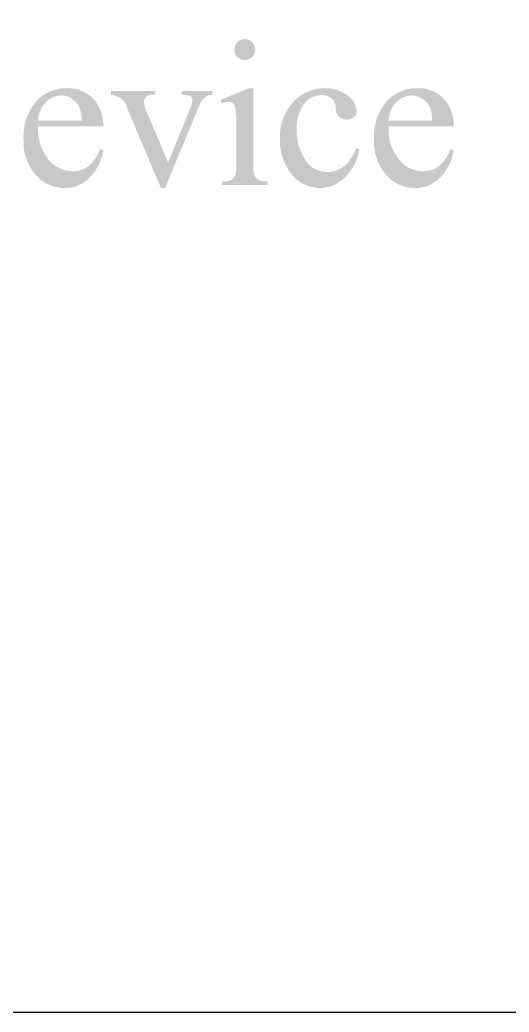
# Model space of a CAD drawing. Header units: millimetres. Extents: x 1235 to 1439, y 1033 to 1126.
# Drawn here: x 1257.26 to 1269.06, y 1033.01 to 1056.96 of the extents above; entities that cross this region are included whole.
import ezdxf

# ---------------------------------------------------------------- set-up
doc = ezdxf.new("R2010")
doc.units = ezdxf.units.MM
doc.layers.add('默认', color=18, linetype='Continuous', true_color=0x000000)

msp = doc.modelspace()

# ---------------------------------------------------------------- hatches: boundary and pattern name
at = {"layer": '默认'}
for points in [[(1262.686, 1056.5), (1262.691, 1056.5), (1262.697, 1056.499), (1262.702, 1056.499), (1262.708, 1056.498), (1262.714, 1056.498), (1262.72, 1056.497), (1262.726, 1056.496), (1262.731, 1056.495), (1262.737, 1056.494), (1262.743, 1056.493), (1262.749, 1056.491), (1262.755, 1056.49), (1262.761, 1056.488), (1262.766, 1056.486), (1262.772, 1056.484), (1262.778, 1056.482), (1262.784, 1056.479), (1262.79, 1056.477), (1262.795, 1056.474), (1262.801, 1056.471), (1262.807, 1056.468), (1262.812, 1056.465), (1262.818, 1056.461), (1262.823, 1056.458), (1262.828, 1056.454), (1262.834, 1056.451), (1262.839, 1056.447), (1262.844, 1056.443), (1262.849, 1056.438), (1262.854, 1056.434), (1262.858, 1056.43), (1262.863, 1056.425), (1262.868, 1056.42), (1262.872, 1056.416), (1262.876, 1056.411), (1262.88, 1056.406), (1262.884, 1056.401), (1262.888, 1056.395), (1262.892, 1056.39), (1262.896, 1056.385), (1262.899, 1056.379), (1262.902, 1056.374), (1262.905, 1056.368), (1262.908, 1056.363), (1262.911, 1056.357), (1262.914, 1056.351), (1262.916, 1056.345), (1262.919, 1056.34), (1262.921, 1056.334), (1262.923, 1056.328), (1262.925, 1056.322), (1262.926, 1056.316), (1262.928, 1056.31), (1262.929, 1056.304), (1262.931, 1056.299), (1262.932, 1056.293), (1262.933, 1056.287), (1262.934, 1056.281), (1262.934, 1056.275), (1262.935, 1056.269), (1262.935, 1056.264), (1262.936, 1056.258), (1262.936, 1056.252), (1262.936, 1056.247), (1262.936, 1056.241), (1262.936, 1056.236), (1262.935, 1056.23), (1262.935, 1056.224), (1262.934, 1056.219), (1262.933, 1056.213), (1262.932, 1056.207), (1262.931, 1056.201), (1262.93, 1056.195), (1262.929, 1056.189), (1262.927, 1056.184), (1262.926, 1056.178), (1262.924, 1056.172), (1262.922, 1056.166), (1262.92, 1056.16), (1262.918, 1056.154), (1262.915, 1056.149), (1262.913, 1056.143), (1262.91, 1056.137), (1262.907, 1056.131), (1262.904, 1056.126), (1262.901, 1056.12), (1262.898, 1056.115), (1262.894, 1056.109), (1262.891, 1056.104), (1262.887, 1056.099), (1262.883, 1056.094), (1262.879, 1056.089), (1262.875, 1056.084), (1262.87, 1056.079), (1262.866, 1056.074), (1262.861, 1056.069), (1262.857, 1056.065), (1262.852, 1056.06), (1262.847, 1056.056), (1262.842, 1056.052), (1262.837, 1056.048), (1262.832, 1056.044), (1262.826, 1056.04), (1262.821, 1056.037), (1262.815, 1056.034), (1262.81, 1056.03), (1262.804, 1056.027), (1262.799, 1056.024), (1262.793, 1056.021), (1262.787, 1056.019), (1262.782, 1056.016), (1262.776, 1056.014), (1262.77, 1056.012), (1262.764, 1056.01), (1262.758, 1056.008), (1262.752, 1056.006), (1262.746, 1056.004), (1262.741, 1056.003), (1262.735, 1056.002), (1262.729, 1056.001), (1262.723, 1056), (1262.717, 1055.999), (1262.711, 1055.998), (1262.706, 1055.998), (1262.7, 1055.997), (1262.694, 1055.997), (1262.689, 1055.997), (1262.683, 1055.997), (1262.678, 1055.997), (1262.672, 1055.997), (1262.666, 1055.997), (1262.661, 1055.998), (1262.655, 1055.998), (1262.649, 1055.999), (1262.643, 1056), (1262.637, 1056.001), (1262.632, 1056.002), (1262.626, 1056.004), (1262.62, 1056.005), (1262.614, 1056.007), (1262.608, 1056.008), (1262.602, 1056.01), (1262.596, 1056.012), (1262.591, 1056.015), (1262.585, 1056.017), (1262.579, 1056.02), (1262.573, 1056.022), (1262.568, 1056.025), (1262.562, 1056.028), (1262.557, 1056.031), (1262.551, 1056.035), (1262.546, 1056.038), (1262.54, 1056.042), (1262.535, 1056.046), (1262.53, 1056.05), (1262.525, 1056.054), (1262.52, 1056.058), (1262.515, 1056.062), (1262.51, 1056.067), (1262.506, 1056.071), (1262.501, 1056.076), (1262.497, 1056.081), (1262.492, 1056.086), (1262.488, 1056.091), (1262.484, 1056.096), (1262.48, 1056.101), (1262.477, 1056.106), (1262.473, 1056.112), (1262.47, 1056.117), (1262.466, 1056.122), (1262.463, 1056.128), (1262.46, 1056.134), (1262.458, 1056.139), (1262.455, 1056.145), (1262.452, 1056.151), (1262.45, 1056.157), (1262.448, 1056.163), (1262.446, 1056.168), (1262.444, 1056.174), (1262.442, 1056.18), (1262.441, 1056.186), (1262.439, 1056.192), (1262.438, 1056.198), (1262.437, 1056.204), (1262.436, 1056.209), (1262.435, 1056.215), (1262.434, 1056.221), (1262.434, 1056.227), (1262.433, 1056.232), (1262.433, 1056.238), (1262.433, 1056.244), (1262.433, 1056.249), (1262.433, 1056.255), (1262.433, 1056.261), (1262.434, 1056.266), (1262.434, 1056.272), (1262.435, 1056.278), (1262.435, 1056.283), (1262.436, 1056.289), (1262.437, 1056.295), (1262.438, 1056.301), (1262.44, 1056.307), (1262.441, 1056.313), (1262.443, 1056.319), (1262.445, 1056.324), (1262.447, 1056.33), (1262.449, 1056.336), (1262.451, 1056.342), (1262.453, 1056.348), (1262.456, 1056.353), (1262.459, 1056.359), (1262.462, 1056.365), (1262.465, 1056.37), (1262.468, 1056.376), (1262.471, 1056.381), (1262.475, 1056.387), (1262.478, 1056.392), (1262.482, 1056.397), (1262.486, 1056.403), (1262.49, 1056.408), (1262.494, 1056.413), (1262.498, 1056.417), (1262.503, 1056.422), (1262.507, 1056.427), (1262.512, 1056.431), (1262.517, 1056.436), (1262.522, 1056.44), (1262.527, 1056.444), (1262.532, 1056.448), (1262.537, 1056.452), (1262.542, 1056.456), (1262.548, 1056.459), (1262.553, 1056.463), (1262.559, 1056.466), (1262.564, 1056.469), (1262.57, 1056.472), (1262.576, 1056.475), (1262.581, 1056.478), (1262.587, 1056.48), (1262.593, 1056.482), (1262.599, 1056.485), (1262.605, 1056.487), (1262.61, 1056.489), (1262.616, 1056.49), (1262.622, 1056.492), (1262.628, 1056.493), (1262.634, 1056.495), (1262.64, 1056.496), (1262.646, 1056.497), (1262.651, 1056.497), (1262.657, 1056.498), (1262.663, 1056.499), (1262.669, 1056.499), (1262.674, 1056.499), (1262.68, 1056.5)], [(1260.522, 1055.246), (1260.522, 1055.154), (1260.453, 1055.154), (1260.448, 1055.154), (1260.443, 1055.155), (1260.438, 1055.155), (1260.434, 1055.155), (1260.429, 1055.154), (1260.424, 1055.154), (1260.419, 1055.154), (1260.414, 1055.153), (1260.409, 1055.153), (1260.404, 1055.152), (1260.399, 1055.151), (1260.394, 1055.15), (1260.389, 1055.149), (1260.384, 1055.148), (1260.38, 1055.146), (1260.375, 1055.145), (1260.37, 1055.143), (1260.365, 1055.141), (1260.361, 1055.14), (1260.356, 1055.138), (1260.351, 1055.136), (1260.347, 1055.134), (1260.342, 1055.131), (1260.338, 1055.129), (1260.334, 1055.127), (1260.33, 1055.124), (1260.325, 1055.121), (1260.321, 1055.119), (1260.317, 1055.116), (1260.313, 1055.113), (1260.309, 1055.11), (1260.306, 1055.107), (1260.303, 1055.104), (1260.3, 1055.101), (1260.297, 1055.098), (1260.294, 1055.095), (1260.291, 1055.091), (1260.288, 1055.088), (1260.286, 1055.084), (1260.283, 1055.081), (1260.281, 1055.077), (1260.278, 1055.073), (1260.276, 1055.069), (1260.274, 1055.066), (1260.272, 1055.062), (1260.27, 1055.058), (1260.268, 1055.053), (1260.266, 1055.049), (1260.265, 1055.045), (1260.263, 1055.041), (1260.262, 1055.037), (1260.261, 1055.033), (1260.26, 1055.028), (1260.259, 1055.024), (1260.258, 1055.02), (1260.257, 1055.015), (1260.256, 1055.011), (1260.256, 1055.007), (1260.255, 1055.002), (1260.255, 1054.998), (1260.255, 1054.994), (1260.255, 1054.989), (1260.255, 1054.985), (1260.255, 1054.981), (1260.256, 1054.967), (1260.257, 1054.954), (1260.258, 1054.941), (1260.26, 1054.928), (1260.262, 1054.914), (1260.264, 1054.901), (1260.267, 1054.888), (1260.27, 1054.875), (1260.274, 1054.862), (1260.278, 1054.849), (1260.282, 1054.837), (1260.286, 1054.824), (1260.291, 1054.812), (1260.296, 1054.799), (1260.301, 1054.787), (1260.307, 1054.775), (1260.835, 1053.521), (1261.365, 1054.822), (1261.371, 1054.834), (1261.376, 1054.847), (1261.381, 1054.86), (1261.386, 1054.873), (1261.391, 1054.885), (1261.395, 1054.899), (1261.399, 1054.912), (1261.403, 1054.925), (1261.406, 1054.938), (1261.409, 1054.952), (1261.412, 1054.965), (1261.415, 1054.978), (1261.417, 1054.992), (1261.419, 1055.006), (1261.421, 1055.019), (1261.422, 1055.033), (1261.422, 1055.035), (1261.422, 1055.036), (1261.422, 1055.038), (1261.422, 1055.04), (1261.422, 1055.042), (1261.422, 1055.044), (1261.421, 1055.046), (1261.421, 1055.048), (1261.421, 1055.05), (1261.42, 1055.052), (1261.42, 1055.054), (1261.42, 1055.056), (1261.419, 1055.057), (1261.419, 1055.059), (1261.418, 1055.061), (1261.417, 1055.063), (1261.417, 1055.065), (1261.416, 1055.067), (1261.415, 1055.069), (1261.414, 1055.07), (1261.414, 1055.072), (1261.413, 1055.074), (1261.412, 1055.076), (1261.411, 1055.077), (1261.41, 1055.079), (1261.409, 1055.081), (1261.408, 1055.082), (1261.407, 1055.084), (1261.406, 1055.085), (1261.404, 1055.087), (1261.403, 1055.088), (1261.402, 1055.09), (1261.4, 1055.092), (1261.399, 1055.094), (1261.397, 1055.096), (1261.395, 1055.098), (1261.394, 1055.1), (1261.392, 1055.102), (1261.39, 1055.104), (1261.388, 1055.106), (1261.386, 1055.108), (1261.384, 1055.11), (1261.382, 1055.112), (1261.38, 1055.114), (1261.378, 1055.116), (1261.376, 1055.117), (1261.374, 1055.119), (1261.371, 1055.121), (1261.369, 1055.122), (1261.367, 1055.124), (1261.365, 1055.125), (1261.362, 1055.127), (1261.36, 1055.128), (1261.358, 1055.13), (1261.355, 1055.131), (1261.353, 1055.132), (1261.35, 1055.133), (1261.348, 1055.135), (1261.345, 1055.136), (1261.343, 1055.137), (1261.34, 1055.138), (1261.338, 1055.139), (1261.335, 1055.14), (1261.333, 1055.141), (1261.312, 1055.145), (1261.29, 1055.148), (1261.269, 1055.151), (1261.248, 1055.153), (1261.226, 1055.154), (1261.205, 1055.155), (1261.183, 1055.155), (1261.162, 1055.154), (1261.162, 1055.246), (1261.903, 1055.246), (1261.903, 1055.154), (1261.897, 1055.154), (1261.891, 1055.154), (1261.885, 1055.154), (1261.879, 1055.154), (1261.873, 1055.153), (1261.868, 1055.153), (1261.862, 1055.152), (1261.856, 1055.151), (1261.85, 1055.15), (1261.844, 1055.149), (1261.838, 1055.148), (1261.833, 1055.147), (1261.827, 1055.146), (1261.821, 1055.144), (1261.815, 1055.143), (1261.81, 1055.141), (1261.804, 1055.14), (1261.798, 1055.138), (1261.793, 1055.136), (1261.787, 1055.134), (1261.782, 1055.132), (1261.776, 1055.129), (1261.771, 1055.127), (1261.765, 1055.125), (1261.76, 1055.122), (1261.755, 1055.12), (1261.749, 1055.117), (1261.744, 1055.114), (1261.739, 1055.111), (1261.734, 1055.108), (1261.729, 1055.105), (1261.724, 1055.102), (1261.711, 1055.089), (1261.699, 1055.076), (1261.687, 1055.062), (1261.675, 1055.048), (1261.663, 1055.033), (1261.652, 1055.018), (1261.642, 1055.003), (1261.632, 1054.987), (1261.622, 1054.972), (1261.613, 1054.955), (1261.604, 1054.939), (1261.596, 1054.922), (1261.588, 1054.906), (1261.581, 1054.889), (1261.574, 1054.872), (1261.568, 1054.854), (1260.763, 1052.907), (1260.661, 1052.907), (1259.851, 1054.822), (1259.849, 1054.83), (1259.847, 1054.838), (1259.845, 1054.846), (1259.842, 1054.854), (1259.84, 1054.861), (1259.837, 1054.869), (1259.834, 1054.877), (1259.831, 1054.885), (1259.828, 1054.893), (1259.824, 1054.901), (1259.821, 1054.908), (1259.817, 1054.916), (1259.813, 1054.924), (1259.809, 1054.931), (1259.804, 1054.939), (1259.8, 1054.946), (1259.795, 1054.954), (1259.791, 1054.961), (1259.786, 1054.969), (1259.781, 1054.976), (1259.775, 1054.983), (1259.77, 1054.99), (1259.764, 1054.997), (1259.759, 1055.004), (1259.753, 1055.01), (1259.747, 1055.017), (1259.741, 1055.023), (1259.734, 1055.03), (1259.728, 1055.036), (1259.721, 1055.042), (1259.715, 1055.048), (1259.708, 1055.054), (1259.701, 1055.06), (1259.694, 1055.065), (1259.687, 1055.071), (1259.679, 1055.076), (1259.672, 1055.081), (1259.665, 1055.086), (1259.657, 1055.091), (1259.649, 1055.095), (1259.642, 1055.1), (1259.634, 1055.104), (1259.626, 1055.108), (1259.618, 1055.112), (1259.61, 1055.116), (1259.602, 1055.119), (1259.594, 1055.123), (1259.586, 1055.126), (1259.578, 1055.129), (1259.569, 1055.132), (1259.561, 1055.134), (1259.553, 1055.137), (1259.545, 1055.139), (1259.536, 1055.142), (1259.528, 1055.144), (1259.52, 1055.145), (1259.512, 1055.147), (1259.503, 1055.149), (1259.495, 1055.15), (1259.487, 1055.151), (1259.479, 1055.152), (1259.471, 1055.153), (1259.463, 1055.154), (1259.454, 1055.154), (1259.454, 1055.246)], [(1262.891, 1055.313), (1262.891, 1053.489), (1262.89, 1053.471), (1262.89, 1053.453), (1262.89, 1053.435), (1262.89, 1053.417), (1262.89, 1053.4), (1262.891, 1053.382), (1262.893, 1053.364), (1262.895, 1053.346), (1262.897, 1053.328), (1262.899, 1053.31), (1262.902, 1053.292), (1262.905, 1053.275), (1262.909, 1053.257), (1262.913, 1053.24), (1262.917, 1053.222), (1262.922, 1053.205), (1262.924, 1053.201), (1262.926, 1053.197), (1262.928, 1053.193), (1262.93, 1053.189), (1262.932, 1053.185), (1262.934, 1053.182), (1262.936, 1053.178), (1262.938, 1053.174), (1262.941, 1053.17), (1262.943, 1053.166), (1262.946, 1053.163), (1262.948, 1053.159), (1262.951, 1053.155), (1262.954, 1053.152), (1262.956, 1053.148), (1262.959, 1053.145), (1262.962, 1053.142), (1262.965, 1053.138), (1262.969, 1053.135), (1262.972, 1053.132), (1262.975, 1053.129), (1262.978, 1053.126), (1262.982, 1053.123), (1262.985, 1053.12), (1262.988, 1053.117), (1262.992, 1053.115), (1262.996, 1053.112), (1262.999, 1053.109), (1263.003, 1053.107), (1263.006, 1053.105), (1263.01, 1053.102), (1263.014, 1053.1), (1263.027, 1053.095), (1263.04, 1053.09), (1263.054, 1053.086), (1263.067, 1053.082), (1263.081, 1053.078), (1263.095, 1053.075), (1263.109, 1053.072), (1263.123, 1053.07), (1263.137, 1053.068), (1263.151, 1053.066), (1263.165, 1053.065), (1263.179, 1053.064), (1263.193, 1053.064), (1263.208, 1053.064), (1263.222, 1053.064), (1263.236, 1053.065), (1263.236, 1052.976), (1262.133, 1052.976), (1262.133, 1053.065), (1262.147, 1053.064), (1262.161, 1053.064), (1262.175, 1053.064), (1262.19, 1053.064), (1262.204, 1053.065), (1262.218, 1053.066), (1262.232, 1053.067), (1262.246, 1053.069), (1262.26, 1053.071), (1262.274, 1053.074), (1262.288, 1053.077), (1262.302, 1053.08), (1262.316, 1053.084), (1262.329, 1053.088), (1262.343, 1053.093), (1262.356, 1053.097), (1262.36, 1053.1), (1262.363, 1053.102), (1262.367, 1053.105), (1262.371, 1053.107), (1262.374, 1053.11), (1262.378, 1053.113), (1262.381, 1053.115), (1262.385, 1053.118), (1262.388, 1053.121), (1262.391, 1053.124), (1262.395, 1053.127), (1262.398, 1053.13), (1262.401, 1053.133), (1262.404, 1053.137), (1262.407, 1053.14), (1262.41, 1053.143), (1262.413, 1053.147), (1262.416, 1053.15), (1262.418, 1053.154), (1262.421, 1053.158), (1262.424, 1053.161), (1262.426, 1053.165), (1262.428, 1053.169), (1262.431, 1053.172), (1262.433, 1053.176), (1262.435, 1053.18), (1262.437, 1053.184), (1262.439, 1053.188), (1262.441, 1053.192), (1262.443, 1053.196), (1262.445, 1053.2), (1262.446, 1053.204), (1262.452, 1053.221), (1262.456, 1053.239), (1262.461, 1053.256), (1262.464, 1053.274), (1262.468, 1053.291), (1262.471, 1053.309), (1262.474, 1053.327), (1262.476, 1053.345), (1262.478, 1053.363), (1262.479, 1053.381), (1262.481, 1053.399), (1262.481, 1053.417), (1262.482, 1053.435), (1262.481, 1053.453), (1262.481, 1053.471), (1262.48, 1053.489), (1262.48, 1054.364), (1262.481, 1054.424), (1262.481, 1054.483), (1262.48, 1054.543), (1262.478, 1054.603), (1262.475, 1054.663), (1262.47, 1054.723), (1262.464, 1054.782), (1262.458, 1054.842), (1262.457, 1054.846), (1262.456, 1054.85), (1262.456, 1054.853), (1262.455, 1054.857), (1262.454, 1054.861), (1262.453, 1054.865), (1262.452, 1054.868), (1262.451, 1054.872), (1262.45, 1054.876), (1262.448, 1054.88), (1262.447, 1054.883), (1262.446, 1054.887), (1262.444, 1054.891), (1262.443, 1054.894), (1262.441, 1054.898), (1262.439, 1054.901), (1262.438, 1054.905), (1262.436, 1054.908), (1262.434, 1054.912), (1262.432, 1054.915), (1262.43, 1054.919), (1262.428, 1054.922), (1262.425, 1054.925), (1262.423, 1054.928), (1262.421, 1054.932), (1262.418, 1054.935), (1262.416, 1054.938), (1262.414, 1054.941), (1262.411, 1054.944), (1262.408, 1054.947), (1262.406, 1054.949), (1262.403, 1054.952), (1262.4, 1054.954), (1262.398, 1054.956), (1262.395, 1054.958), (1262.392, 1054.96), (1262.389, 1054.962), (1262.386, 1054.963), (1262.383, 1054.965), (1262.38, 1054.966), (1262.377, 1054.968), (1262.374, 1054.969), (1262.371, 1054.971), (1262.368, 1054.972), (1262.365, 1054.973), (1262.362, 1054.975), (1262.358, 1054.976), (1262.355, 1054.977), (1262.352, 1054.978), (1262.348, 1054.979), (1262.345, 1054.979), (1262.342, 1054.98), (1262.338, 1054.981), (1262.335, 1054.981), (1262.332, 1054.982), (1262.328, 1054.982), (1262.325, 1054.983), (1262.322, 1054.983), (1262.318, 1054.983), (1262.315, 1054.983), (1262.312, 1054.983), (1262.308, 1054.983), (1262.305, 1054.983), (1262.302, 1054.983), (1262.291, 1054.983), (1262.28, 1054.982), (1262.269, 1054.981), (1262.258, 1054.979), (1262.248, 1054.978), (1262.237, 1054.976), (1262.226, 1054.974), (1262.216, 1054.972), (1262.205, 1054.969), (1262.195, 1054.967), (1262.184, 1054.964), (1262.174, 1054.961), (1262.163, 1054.957), (1262.153, 1054.954), (1262.143, 1054.95), (1262.133, 1054.946), (1262.098, 1055.035), (1262.782, 1055.313)], [(1265.446, 1053.838), (1265.442, 1053.814), (1265.437, 1053.79), (1265.432, 1053.766), (1265.427, 1053.742), (1265.421, 1053.719), (1265.414, 1053.695), (1265.407, 1053.671), (1265.4, 1053.648), (1265.392, 1053.624), (1265.383, 1053.601), (1265.374, 1053.577), (1265.365, 1053.554), (1265.355, 1053.532), (1265.344, 1053.509), (1265.334, 1053.486), (1265.322, 1053.464), (1265.311, 1053.442), (1265.298, 1053.42), (1265.286, 1053.399), (1265.273, 1053.378), (1265.259, 1053.357), (1265.245, 1053.336), (1265.231, 1053.316), (1265.216, 1053.296), (1265.201, 1053.276), (1265.186, 1053.257), (1265.17, 1053.238), (1265.154, 1053.219), (1265.138, 1053.201), (1265.121, 1053.183), (1265.104, 1053.165), (1265.087, 1053.148), (1265.072, 1053.135), (1265.057, 1053.121), (1265.042, 1053.108), (1265.026, 1053.095), (1265.01, 1053.083), (1264.994, 1053.071), (1264.977, 1053.059), (1264.96, 1053.047), (1264.943, 1053.036), (1264.925, 1053.026), (1264.907, 1053.015), (1264.889, 1053.006), (1264.87, 1052.996), (1264.852, 1052.987), (1264.833, 1052.979), (1264.814, 1052.971), (1264.794, 1052.963), (1264.775, 1052.956), (1264.755, 1052.949), (1264.736, 1052.943), (1264.716, 1052.937), (1264.696, 1052.932), (1264.676, 1052.927), (1264.656, 1052.923), (1264.636, 1052.919), (1264.615, 1052.916), (1264.595, 1052.913), (1264.575, 1052.911), (1264.555, 1052.909), (1264.535, 1052.908), (1264.514, 1052.907), (1264.494, 1052.907), (1264.471, 1052.907), (1264.447, 1052.908), (1264.424, 1052.91), (1264.4, 1052.912), (1264.376, 1052.916), (1264.353, 1052.919), (1264.329, 1052.924), (1264.305, 1052.929), (1264.282, 1052.935), (1264.258, 1052.941), (1264.235, 1052.948), (1264.212, 1052.956), (1264.189, 1052.964), (1264.166, 1052.973), (1264.143, 1052.983), (1264.121, 1052.993), (1264.099, 1053.004), (1264.077, 1053.016), (1264.056, 1053.028), (1264.035, 1053.041), (1264.015, 1053.054), (1263.995, 1053.068), (1263.975, 1053.082), (1263.956, 1053.097), (1263.937, 1053.112), (1263.919, 1053.128), (1263.901, 1053.145), (1263.884, 1053.161), (1263.867, 1053.178), (1263.851, 1053.196), (1263.835, 1053.213), (1263.82, 1053.231), (1263.802, 1053.254), (1263.785, 1053.277), (1263.768, 1053.3), (1263.751, 1053.324), (1263.735, 1053.349), (1263.719, 1053.374), (1263.704, 1053.399), (1263.689, 1053.425), (1263.675, 1053.451), (1263.662, 1053.477), (1263.649, 1053.504), (1263.637, 1053.531), (1263.625, 1053.559), (1263.615, 1053.587), (1263.604, 1053.615), (1263.595, 1053.643), (1263.586, 1053.671), (1263.577, 1053.7), (1263.57, 1053.729), (1263.563, 1053.758), (1263.557, 1053.787), (1263.551, 1053.816), (1263.546, 1053.846), (1263.542, 1053.875), (1263.538, 1053.904), (1263.536, 1053.934), (1263.534, 1053.963), (1263.532, 1053.992), (1263.531, 1054.021), (1263.531, 1054.051), (1263.532, 1054.08), (1263.533, 1054.108), (1263.532, 1054.137), (1263.532, 1054.167), (1263.533, 1054.196), (1263.534, 1054.225), (1263.536, 1054.255), (1263.538, 1054.284), (1263.542, 1054.314), (1263.546, 1054.343), (1263.551, 1054.372), (1263.557, 1054.402), (1263.563, 1054.431), (1263.57, 1054.46), (1263.578, 1054.489), (1263.586, 1054.518), (1263.596, 1054.547), (1263.606, 1054.575), (1263.616, 1054.603), (1263.628, 1054.631), (1263.64, 1054.659), (1263.653, 1054.686), (1263.666, 1054.713), (1263.68, 1054.739), (1263.695, 1054.765), (1263.71, 1054.791), (1263.726, 1054.816), (1263.742, 1054.841), (1263.759, 1054.865), (1263.777, 1054.889), (1263.795, 1054.912), (1263.813, 1054.934), (1263.832, 1054.957), (1263.851, 1054.978), (1263.869, 1054.997), (1263.888, 1055.016), (1263.907, 1055.035), (1263.926, 1055.052), (1263.946, 1055.07), (1263.967, 1055.087), (1263.988, 1055.104), (1264.009, 1055.12), (1264.032, 1055.135), (1264.054, 1055.15), (1264.077, 1055.165), (1264.1, 1055.178), (1264.124, 1055.192), (1264.148, 1055.204), (1264.173, 1055.216), (1264.198, 1055.227), (1264.223, 1055.238), (1264.248, 1055.248), (1264.274, 1055.257), (1264.3, 1055.266), (1264.326, 1055.273), (1264.352, 1055.281), (1264.378, 1055.287), (1264.405, 1055.293), (1264.431, 1055.298), (1264.458, 1055.302), (1264.484, 1055.305), (1264.511, 1055.308), (1264.537, 1055.31), (1264.563, 1055.312), (1264.59, 1055.313), (1264.616, 1055.313), (1264.634, 1055.313), (1264.652, 1055.313), (1264.67, 1055.313), (1264.689, 1055.313), (1264.707, 1055.311), (1264.725, 1055.31), (1264.744, 1055.308), (1264.762, 1055.306), (1264.78, 1055.303), (1264.798, 1055.3), (1264.817, 1055.297), (1264.835, 1055.293), (1264.853, 1055.288), (1264.871, 1055.284), (1264.889, 1055.279), (1264.907, 1055.273), (1264.924, 1055.267), (1264.942, 1055.261), (1264.959, 1055.254), (1264.976, 1055.247), (1264.993, 1055.24), (1265.01, 1055.232), (1265.027, 1055.224), (1265.043, 1055.215), (1265.06, 1055.206), (1265.076, 1055.197), (1265.091, 1055.188), (1265.107, 1055.178), (1265.122, 1055.168), (1265.137, 1055.157), (1265.152, 1055.147), (1265.166, 1055.136), (1265.177, 1055.128), (1265.188, 1055.12), (1265.198, 1055.112), (1265.209, 1055.103), (1265.219, 1055.094), (1265.229, 1055.085), (1265.239, 1055.075), (1265.249, 1055.065), (1265.258, 1055.055), (1265.267, 1055.045), (1265.276, 1055.034), (1265.285, 1055.023), (1265.293, 1055.012), (1265.301, 1055), (1265.309, 1054.988), (1265.316, 1054.976), (1265.323, 1054.964), (1265.329, 1054.952), (1265.336, 1054.939), (1265.341, 1054.926), (1265.347, 1054.914), (1265.352, 1054.901), (1265.357, 1054.887), (1265.361, 1054.874), (1265.365, 1054.861), (1265.368, 1054.848), (1265.372, 1054.834), (1265.374, 1054.821), (1265.377, 1054.808), (1265.379, 1054.794), (1265.38, 1054.781), (1265.382, 1054.768), (1265.382, 1054.762), (1265.382, 1054.757), (1265.382, 1054.752), (1265.381, 1054.747), (1265.381, 1054.742), (1265.38, 1054.736), (1265.38, 1054.731), (1265.379, 1054.726), (1265.378, 1054.721), (1265.377, 1054.716), (1265.376, 1054.71), (1265.374, 1054.705), (1265.373, 1054.7), (1265.371, 1054.695), (1265.369, 1054.69), (1265.367, 1054.685), (1265.365, 1054.68), (1265.363, 1054.675), (1265.361, 1054.67), (1265.358, 1054.665), (1265.356, 1054.661), (1265.353, 1054.656), (1265.35, 1054.652), (1265.348, 1054.647), (1265.344, 1054.643), (1265.341, 1054.639), (1265.338, 1054.634), (1265.335, 1054.63), (1265.331, 1054.626), (1265.328, 1054.623), (1265.324, 1054.619), (1265.321, 1054.615), (1265.317, 1054.612), (1265.312, 1054.608), (1265.308, 1054.604), (1265.303, 1054.601), (1265.298, 1054.598), (1265.294, 1054.595), (1265.289, 1054.592), (1265.284, 1054.589), (1265.279, 1054.586), (1265.274, 1054.583), (1265.269, 1054.58), (1265.263, 1054.578), (1265.258, 1054.576), (1265.253, 1054.573), (1265.247, 1054.571), (1265.242, 1054.569), (1265.236, 1054.567), (1265.231, 1054.566), (1265.225, 1054.564), (1265.219, 1054.563), (1265.214, 1054.562), (1265.208, 1054.56), (1265.202, 1054.559), (1265.197, 1054.559), (1265.191, 1054.558), (1265.185, 1054.557), (1265.179, 1054.557), (1265.174, 1054.557), (1265.168, 1054.557), (1265.162, 1054.557), (1265.157, 1054.557), (1265.151, 1054.557), (1265.144, 1054.557), (1265.136, 1054.556), (1265.128, 1054.556), (1265.121, 1054.557), (1265.113, 1054.557), (1265.105, 1054.558), (1265.098, 1054.559), (1265.09, 1054.56), (1265.082, 1054.561), (1265.075, 1054.563), (1265.067, 1054.565), (1265.059, 1054.567), (1265.052, 1054.569), (1265.044, 1054.572), (1265.037, 1054.575), (1265.03, 1054.578), (1265.022, 1054.581), (1265.015, 1054.584), (1265.008, 1054.588), (1265.001, 1054.592), (1264.994, 1054.596), (1264.988, 1054.6), (1264.981, 1054.604), (1264.975, 1054.609), (1264.969, 1054.614), (1264.963, 1054.619), (1264.957, 1054.624), (1264.951, 1054.629), (1264.946, 1054.634), (1264.941, 1054.64), (1264.935, 1054.645), (1264.931, 1054.651), (1264.924, 1054.662), (1264.918, 1054.674), (1264.912, 1054.685), (1264.907, 1054.697), (1264.902, 1054.709), (1264.897, 1054.722), (1264.893, 1054.734), (1264.889, 1054.747), (1264.886, 1054.759), (1264.883, 1054.772), (1264.881, 1054.785), (1264.879, 1054.798), (1264.877, 1054.811), (1264.876, 1054.824), (1264.875, 1054.836), (1264.875, 1054.849), (1264.874, 1054.857), (1264.874, 1054.865), (1264.873, 1054.872), (1264.872, 1054.88), (1264.871, 1054.888), (1264.87, 1054.895), (1264.868, 1054.903), (1264.867, 1054.911), (1264.865, 1054.918), (1264.863, 1054.926), (1264.86, 1054.934), (1264.858, 1054.941), (1264.855, 1054.949), (1264.853, 1054.956), (1264.85, 1054.963), (1264.846, 1054.971), (1264.843, 1054.978), (1264.84, 1054.985), (1264.836, 1054.992), (1264.832, 1054.999), (1264.828, 1055.006), (1264.824, 1055.012), (1264.819, 1055.019), (1264.815, 1055.025), (1264.81, 1055.032), (1264.806, 1055.038), (1264.801, 1055.044), (1264.796, 1055.05), (1264.791, 1055.056), (1264.785, 1055.062), (1264.78, 1055.067), (1264.774, 1055.072), (1264.768, 1055.077), (1264.762, 1055.082), (1264.755, 1055.086), (1264.749, 1055.091), (1264.742, 1055.095), (1264.735, 1055.099), (1264.728, 1055.103), (1264.721, 1055.107), (1264.714, 1055.11), (1264.706, 1055.114), (1264.699, 1055.117), (1264.692, 1055.12), (1264.684, 1055.123), (1264.676, 1055.126), (1264.669, 1055.129), (1264.661, 1055.131), (1264.653, 1055.134), (1264.645, 1055.136), (1264.638, 1055.138), (1264.63, 1055.14), (1264.622, 1055.141), (1264.614, 1055.143), (1264.606, 1055.144), (1264.598, 1055.145), (1264.59, 1055.146), (1264.582, 1055.146), (1264.574, 1055.147), (1264.566, 1055.147), (1264.558, 1055.147), (1264.55, 1055.147), (1264.542, 1055.147), (1264.534, 1055.147), (1264.52, 1055.147), (1264.506, 1055.147), (1264.493, 1055.146), (1264.479, 1055.145), (1264.465, 1055.144), (1264.451, 1055.142), (1264.436, 1055.14), (1264.422, 1055.138), (1264.408, 1055.135), (1264.395, 1055.131), (1264.381, 1055.127), (1264.367, 1055.123), (1264.353, 1055.118), (1264.34, 1055.113), (1264.326, 1055.108), (1264.313, 1055.102), (1264.3, 1055.096), (1264.287, 1055.089), (1264.274, 1055.082), (1264.262, 1055.075), (1264.25, 1055.067), (1264.238, 1055.059), (1264.226, 1055.051), (1264.215, 1055.042), (1264.204, 1055.033), (1264.193, 1055.024), (1264.182, 1055.014), (1264.172, 1055.005), (1264.163, 1054.995), (1264.153, 1054.984), (1264.144, 1054.974), (1264.135, 1054.963), (1264.123, 1054.947), (1264.11, 1054.929), (1264.098, 1054.912), (1264.087, 1054.894), (1264.075, 1054.876), (1264.064, 1054.858), (1264.054, 1054.839), (1264.044, 1054.82), (1264.034, 1054.801), (1264.025, 1054.781), (1264.016, 1054.762), (1264.007, 1054.742), (1263.999, 1054.722), (1263.992, 1054.701), (1263.984, 1054.681), (1263.978, 1054.66), (1263.971, 1054.64), (1263.966, 1054.619), (1263.96, 1054.598), (1263.956, 1054.577), (1263.951, 1054.555), (1263.947, 1054.534), (1263.944, 1054.513), (1263.941, 1054.492), (1263.939, 1054.47), (1263.937, 1054.449), (1263.935, 1054.427), (1263.934, 1054.406), (1263.933, 1054.385), (1263.933, 1054.364), (1263.934, 1054.343), (1263.934, 1054.322), (1263.934, 1054.298), (1263.934, 1054.275), (1263.935, 1054.252), (1263.936, 1054.228), (1263.937, 1054.205), (1263.939, 1054.181), (1263.942, 1054.158), (1263.944, 1054.134), (1263.948, 1054.111), (1263.951, 1054.087), (1263.955, 1054.064), (1263.96, 1054.041), (1263.964, 1054.017), (1263.97, 1053.994), (1263.976, 1053.971), (1263.982, 1053.948), (1263.988, 1053.925), (1263.995, 1053.903), (1264.003, 1053.88), (1264.01, 1053.858), (1264.019, 1053.836), (1264.027, 1053.813), (1264.036, 1053.792), (1264.046, 1053.77), (1264.055, 1053.748), (1264.066, 1053.727), (1264.076, 1053.706), (1264.087, 1053.685), (1264.098, 1053.664), (1264.11, 1053.644), (1264.122, 1053.624), (1264.134, 1053.604), (1264.144, 1053.587), (1264.154, 1053.571), (1264.165, 1053.554), (1264.177, 1053.538), (1264.189, 1053.522), (1264.202, 1053.507), (1264.216, 1053.491), (1264.23, 1053.477), (1264.245, 1053.462), (1264.26, 1053.448), (1264.276, 1053.435), (1264.292, 1053.422), (1264.308, 1053.409), (1264.326, 1053.397), (1264.343, 1053.386), (1264.361, 1053.375), (1264.379, 1053.365), (1264.398, 1053.356), (1264.417, 1053.347), (1264.436, 1053.339), (1264.455, 1053.331), (1264.475, 1053.324), (1264.494, 1053.318), (1264.514, 1053.313), (1264.534, 1053.308), (1264.554, 1053.304), (1264.574, 1053.3), (1264.594, 1053.298), (1264.614, 1053.296), (1264.634, 1053.294), (1264.653, 1053.293), (1264.673, 1053.293), (1264.702, 1053.294), (1264.717, 1053.295), (1264.732, 1053.296), (1264.746, 1053.297), (1264.761, 1053.299), (1264.776, 1053.301), (1264.791, 1053.304), (1264.805, 1053.306), (1264.82, 1053.31), (1264.834, 1053.313), (1264.849, 1053.317), (1264.863, 1053.321), (1264.878, 1053.326), (1264.892, 1053.331), (1264.906, 1053.336), (1264.92, 1053.341), (1264.934, 1053.347), (1264.948, 1053.353), (1264.962, 1053.36), (1264.975, 1053.367), (1264.988, 1053.374), (1265.001, 1053.381), (1265.014, 1053.389), (1265.027, 1053.397), (1265.039, 1053.405), (1265.051, 1053.413), (1265.063, 1053.422), (1265.075, 1053.431), (1265.087, 1053.44), (1265.098, 1053.45), (1265.109, 1053.459), (1265.131, 1053.481), (1265.152, 1053.504), (1265.172, 1053.527), (1265.192, 1053.551), (1265.211, 1053.575), (1265.23, 1053.6), (1265.247, 1053.626), (1265.264, 1053.651), (1265.281, 1053.678), (1265.297, 1053.705), (1265.311, 1053.732), (1265.326, 1053.76), (1265.339, 1053.788), (1265.351, 1053.816), (1265.363, 1053.844), (1265.374, 1053.873)]]:
    msp.add_hatch(color=256, dxfattribs=at).paths.add_polyline_path(points, flags=0)
h = msp.add_hatch(color=256, dxfattribs=at)
h.paths.add_polyline_path([(1259.269, 1053.804), (1259.265, 1053.782), (1259.261, 1053.761), (1259.257, 1053.74), (1259.252, 1053.719), (1259.247, 1053.698), (1259.241, 1053.677), (1259.235, 1053.656), (1259.229, 1053.635), (1259.222, 1053.614), (1259.215, 1053.593), (1259.207, 1053.573), (1259.199, 1053.552), (1259.191, 1053.532), (1259.182, 1053.512), (1259.173, 1053.492), (1259.163, 1053.472), (1259.154, 1053.452), (1259.143, 1053.433), (1259.133, 1053.414), (1259.122, 1053.395), (1259.111, 1053.376), (1259.099, 1053.357), (1259.087, 1053.339), (1259.075, 1053.321), (1259.062, 1053.303), (1259.05, 1053.285), (1259.036, 1053.268), (1259.023, 1053.251), (1259.009, 1053.234), (1258.995, 1053.218), (1258.981, 1053.201), (1258.966, 1053.185), (1258.952, 1053.169), (1258.937, 1053.154), (1258.922, 1053.138), (1258.906, 1053.123), (1258.89, 1053.108), (1258.873, 1053.094), (1258.856, 1053.08), (1258.838, 1053.067), (1258.82, 1053.053), (1258.802, 1053.041), (1258.783, 1053.029), (1258.764, 1053.017), (1258.744, 1053.006), (1258.725, 1052.996), (1258.704, 1052.986), (1258.684, 1052.976), (1258.663, 1052.967), (1258.642, 1052.959), (1258.621, 1052.951), (1258.6, 1052.944), (1258.578, 1052.938), (1258.557, 1052.932), (1258.535, 1052.927), (1258.513, 1052.922), (1258.492, 1052.918), (1258.47, 1052.915), (1258.448, 1052.912), (1258.426, 1052.91), (1258.404, 1052.908), (1258.383, 1052.907), (1258.361, 1052.907), (1258.315, 1052.907), (1258.291, 1052.908), (1258.267, 1052.909), (1258.242, 1052.911), (1258.218, 1052.914), (1258.194, 1052.917), (1258.169, 1052.922), (1258.145, 1052.926), (1258.12, 1052.932), (1258.096, 1052.938), (1258.072, 1052.945), (1258.048, 1052.952), (1258.024, 1052.96), (1258.001, 1052.969), (1257.977, 1052.979), (1257.954, 1052.989), (1257.932, 1053), (1257.909, 1053.011), (1257.887, 1053.023), (1257.865, 1053.035), (1257.844, 1053.049), (1257.823, 1053.062), (1257.802, 1053.077), (1257.782, 1053.091), (1257.762, 1053.106), (1257.743, 1053.122), (1257.725, 1053.138), (1257.707, 1053.155), (1257.689, 1053.172), (1257.672, 1053.189), (1257.655, 1053.207), (1257.639, 1053.225), (1257.621, 1053.247), (1257.604, 1053.269), (1257.586, 1053.292), (1257.569, 1053.315), (1257.553, 1053.339), (1257.537, 1053.363), (1257.522, 1053.387), (1257.507, 1053.412), (1257.493, 1053.438), (1257.48, 1053.464), (1257.467, 1053.49), (1257.455, 1053.516), (1257.443, 1053.543), (1257.432, 1053.57), (1257.421, 1053.598), (1257.412, 1053.625), (1257.402, 1053.653), (1257.394, 1053.681), (1257.386, 1053.709), (1257.379, 1053.738), (1257.373, 1053.766), (1257.367, 1053.795), (1257.362, 1053.824), (1257.358, 1053.852), (1257.354, 1053.881), (1257.351, 1053.91), (1257.349, 1053.939), (1257.348, 1053.967), (1257.347, 1053.996), (1257.347, 1054.024), (1257.347, 1054.053), (1257.348, 1054.081), (1257.347, 1054.111), (1257.346, 1054.141), (1257.346, 1054.171), (1257.347, 1054.202), (1257.348, 1054.232), (1257.35, 1054.262), (1257.353, 1054.293), (1257.356, 1054.323), (1257.361, 1054.354), (1257.366, 1054.384), (1257.371, 1054.414), (1257.378, 1054.445), (1257.385, 1054.475), (1257.393, 1054.505), (1257.401, 1054.534), (1257.411, 1054.564), (1257.421, 1054.593), (1257.431, 1054.622), (1257.443, 1054.651), (1257.455, 1054.679), (1257.468, 1054.708), (1257.481, 1054.735), (1257.495, 1054.763), (1257.51, 1054.79), (1257.525, 1054.816), (1257.541, 1054.842), (1257.557, 1054.868), (1257.574, 1054.893), (1257.591, 1054.918), (1257.609, 1054.942), (1257.628, 1054.966), (1257.647, 1054.989), (1257.664, 1055.008), (1257.682, 1055.027), (1257.7, 1055.045), (1257.719, 1055.063), (1257.739, 1055.08), (1257.759, 1055.097), (1257.78, 1055.113), (1257.801, 1055.129), (1257.823, 1055.144), (1257.845, 1055.159), (1257.867, 1055.173), (1257.89, 1055.187), (1257.914, 1055.2), (1257.937, 1055.212), (1257.961, 1055.224), (1257.986, 1055.235), (1258.01, 1055.245), (1258.035, 1055.255), (1258.061, 1055.264), (1258.086, 1055.272), (1258.112, 1055.279), (1258.137, 1055.286), (1258.163, 1055.292), (1258.189, 1055.298), (1258.215, 1055.302), (1258.241, 1055.306), (1258.267, 1055.31), (1258.293, 1055.312), (1258.319, 1055.314), (1258.345, 1055.315), (1258.371, 1055.315), (1258.396, 1055.315), (1258.418, 1055.316), (1258.439, 1055.316), (1258.46, 1055.315), (1258.482, 1055.314), (1258.503, 1055.312), (1258.525, 1055.31), (1258.546, 1055.307), (1258.568, 1055.303), (1258.589, 1055.299), (1258.61, 1055.295), (1258.632, 1055.29), (1258.653, 1055.284), (1258.674, 1055.278), (1258.695, 1055.271), (1258.716, 1055.263), (1258.736, 1055.255), (1258.757, 1055.247), (1258.777, 1055.238), (1258.797, 1055.228), (1258.816, 1055.218), (1258.835, 1055.208), (1258.854, 1055.197), (1258.873, 1055.185), (1258.891, 1055.173), (1258.909, 1055.161), (1258.927, 1055.148), (1258.944, 1055.135), (1258.961, 1055.122), (1258.977, 1055.108), (1258.993, 1055.093), (1259.008, 1055.079), (1259.023, 1055.064), (1259.038, 1055.047), (1259.053, 1055.03), (1259.067, 1055.013), (1259.081, 1054.995), (1259.095, 1054.976), (1259.108, 1054.958), (1259.121, 1054.938), (1259.133, 1054.919), (1259.145, 1054.899), (1259.156, 1054.879), (1259.167, 1054.859), (1259.178, 1054.838), (1259.188, 1054.817), (1259.197, 1054.795), (1259.206, 1054.774), (1259.214, 1054.752), (1259.222, 1054.73), (1259.229, 1054.708), (1259.235, 1054.686), (1259.241, 1054.663), (1259.247, 1054.641), (1259.252, 1054.618), (1259.256, 1054.595), (1259.26, 1054.572), (1259.263, 1054.55), (1259.265, 1054.527), (1259.267, 1054.504), (1259.269, 1054.481), (1259.269, 1054.459), (1259.27, 1054.436), (1259.269, 1054.413), (1259.269, 1054.391), (1257.7, 1054.391), (1257.699, 1054.365), (1257.698, 1054.339), (1257.698, 1054.313), (1257.698, 1054.286), (1257.699, 1054.26), (1257.701, 1054.234), (1257.703, 1054.207), (1257.706, 1054.181), (1257.709, 1054.155), (1257.713, 1054.128), (1257.718, 1054.102), (1257.723, 1054.076), (1257.729, 1054.049), (1257.735, 1054.023), (1257.742, 1053.998), (1257.75, 1053.972), (1257.758, 1053.946), (1257.767, 1053.921), (1257.776, 1053.896), (1257.786, 1053.871), (1257.797, 1053.847), (1257.808, 1053.822), (1257.819, 1053.798), (1257.831, 1053.774), (1257.844, 1053.751), (1257.857, 1053.728), (1257.871, 1053.705), (1257.885, 1053.683), (1257.899, 1053.661), (1257.914, 1053.64), (1257.93, 1053.619), (1257.945, 1053.598), (1257.958, 1053.582), (1257.971, 1053.567), (1257.985, 1053.551), (1257.999, 1053.536), (1258.014, 1053.522), (1258.029, 1053.507), (1258.045, 1053.493), (1258.061, 1053.48), (1258.078, 1053.467), (1258.095, 1053.454), (1258.112, 1053.442), (1258.13, 1053.43), (1258.148, 1053.419), (1258.166, 1053.408), (1258.185, 1053.398), (1258.204, 1053.388), (1258.223, 1053.379), (1258.243, 1053.37), (1258.262, 1053.362), (1258.282, 1053.355), (1258.302, 1053.348), (1258.323, 1053.341), (1258.343, 1053.336), (1258.363, 1053.33), (1258.384, 1053.326), (1258.405, 1053.322), (1258.425, 1053.319), (1258.446, 1053.316), (1258.466, 1053.314), (1258.487, 1053.312), (1258.507, 1053.311), (1258.528, 1053.311), (1258.54, 1053.31), (1258.553, 1053.311), (1258.566, 1053.311), (1258.579, 1053.312), (1258.592, 1053.312), (1258.605, 1053.314), (1258.617, 1053.315), (1258.63, 1053.317), (1258.643, 1053.319), (1258.656, 1053.321), (1258.669, 1053.323), (1258.681, 1053.326), (1258.694, 1053.329), (1258.707, 1053.332), (1258.719, 1053.336), (1258.732, 1053.34), (1258.744, 1053.344), (1258.756, 1053.348), (1258.769, 1053.353), (1258.781, 1053.358), (1258.793, 1053.363), (1258.805, 1053.368), (1258.816, 1053.374), (1258.828, 1053.379), (1258.84, 1053.385), (1258.851, 1053.392), (1258.862, 1053.398), (1258.873, 1053.405), (1258.884, 1053.411), (1258.895, 1053.419), (1258.905, 1053.426), (1258.916, 1053.433), (1258.939, 1053.454), (1258.951, 1053.465), (1258.962, 1053.476), (1258.973, 1053.487), (1258.984, 1053.499), (1258.995, 1053.51), (1259.006, 1053.522), (1259.016, 1053.534), (1259.026, 1053.546), (1259.036, 1053.559), (1259.046, 1053.571), (1259.056, 1053.584), (1259.065, 1053.597), (1259.074, 1053.61), (1259.083, 1053.624), (1259.092, 1053.637), (1259.101, 1053.651), (1259.109, 1053.665), (1259.117, 1053.678), (1259.124, 1053.692), (1259.132, 1053.707), (1259.139, 1053.721), (1259.146, 1053.735), (1259.153, 1053.75), (1259.159, 1053.764), (1259.165, 1053.779), (1259.171, 1053.794), (1259.177, 1053.808), (1259.182, 1053.823), (1259.192, 1053.853)], flags=0)
h.paths.add_polyline_path([(1258.751, 1054.535), (1258.75, 1054.554), (1258.75, 1054.574), (1258.749, 1054.593), (1258.747, 1054.613), (1258.745, 1054.632), (1258.743, 1054.652), (1258.74, 1054.671), (1258.737, 1054.69), (1258.734, 1054.71), (1258.73, 1054.729), (1258.726, 1054.748), (1258.721, 1054.767), (1258.716, 1054.786), (1258.711, 1054.805), (1258.705, 1054.823), (1258.699, 1054.842), (1258.695, 1054.85), (1258.691, 1054.858), (1258.687, 1054.866), (1258.683, 1054.874), (1258.679, 1054.882), (1258.675, 1054.89), (1258.67, 1054.898), (1258.665, 1054.906), (1258.661, 1054.913), (1258.656, 1054.921), (1258.65, 1054.929), (1258.645, 1054.936), (1258.64, 1054.943), (1258.634, 1054.95), (1258.628, 1054.958), (1258.623, 1054.965), (1258.617, 1054.972), (1258.611, 1054.978), (1258.604, 1054.985), (1258.598, 1054.992), (1258.592, 1054.998), (1258.585, 1055.004), (1258.578, 1055.011), (1258.572, 1055.017), (1258.565, 1055.022), (1258.558, 1055.028), (1258.551, 1055.034), (1258.543, 1055.039), (1258.536, 1055.045), (1258.529, 1055.05), (1258.522, 1055.055), (1258.507, 1055.065), (1258.5, 1055.069), (1258.493, 1055.073), (1258.485, 1055.078), (1258.478, 1055.082), (1258.471, 1055.086), (1258.463, 1055.09), (1258.455, 1055.094), (1258.448, 1055.097), (1258.44, 1055.101), (1258.432, 1055.104), (1258.424, 1055.107), (1258.416, 1055.11), (1258.408, 1055.113), (1258.4, 1055.116), (1258.392, 1055.119), (1258.383, 1055.121), (1258.375, 1055.123), (1258.367, 1055.125), (1258.359, 1055.127), (1258.35, 1055.129), (1258.342, 1055.131), (1258.333, 1055.132), (1258.325, 1055.134), (1258.317, 1055.135), (1258.308, 1055.136), (1258.3, 1055.137), (1258.291, 1055.138), (1258.283, 1055.138), (1258.274, 1055.139), (1258.266, 1055.139), (1258.258, 1055.139), (1258.245, 1055.139), (1258.232, 1055.138), (1258.22, 1055.138), (1258.207, 1055.136), (1258.194, 1055.135), (1258.182, 1055.133), (1258.169, 1055.131), (1258.156, 1055.128), (1258.144, 1055.126), (1258.131, 1055.123), (1258.119, 1055.119), (1258.106, 1055.115), (1258.094, 1055.111), (1258.082, 1055.107), (1258.069, 1055.102), (1258.057, 1055.097), (1258.045, 1055.092), (1258.034, 1055.086), (1258.022, 1055.08), (1258.011, 1055.074), (1257.999, 1055.067), (1257.988, 1055.06), (1257.977, 1055.053), (1257.967, 1055.046), (1257.956, 1055.039), (1257.946, 1055.031), (1257.936, 1055.023), (1257.926, 1055.014), (1257.917, 1055.006), (1257.907, 1054.997), (1257.898, 1054.988), (1257.89, 1054.979), (1257.879, 1054.968), (1257.869, 1054.957), (1257.859, 1054.945), (1257.85, 1054.933), (1257.84, 1054.921), (1257.831, 1054.909), (1257.822, 1054.896), (1257.814, 1054.884), (1257.805, 1054.871), (1257.797, 1054.857), (1257.789, 1054.844), (1257.782, 1054.83), (1257.775, 1054.816), (1257.768, 1054.803), (1257.761, 1054.788), (1257.755, 1054.774), (1257.749, 1054.76), (1257.743, 1054.745), (1257.738, 1054.73), (1257.733, 1054.716), (1257.728, 1054.701), (1257.724, 1054.686), (1257.72, 1054.671), (1257.717, 1054.656), (1257.713, 1054.641), (1257.71, 1054.626), (1257.708, 1054.61), (1257.706, 1054.595), (1257.704, 1054.58), (1257.702, 1054.565), (1257.701, 1054.55), (1257.7, 1054.535)], flags=0)
h = msp.add_hatch(color=256, dxfattribs=at)
h.paths.add_polyline_path([(1267.721, 1053.804), (1267.717, 1053.782), (1267.713, 1053.761), (1267.709, 1053.74), (1267.704, 1053.719), (1267.699, 1053.698), (1267.693, 1053.677), (1267.687, 1053.656), (1267.681, 1053.635), (1267.674, 1053.614), (1267.667, 1053.593), (1267.659, 1053.573), (1267.651, 1053.552), (1267.643, 1053.532), (1267.634, 1053.512), (1267.625, 1053.492), (1267.615, 1053.472), (1267.606, 1053.452), (1267.595, 1053.433), (1267.585, 1053.414), (1267.574, 1053.395), (1267.563, 1053.376), (1267.551, 1053.357), (1267.539, 1053.339), (1267.527, 1053.321), (1267.514, 1053.303), (1267.502, 1053.285), (1267.488, 1053.268), (1267.475, 1053.251), (1267.461, 1053.234), (1267.447, 1053.218), (1267.433, 1053.201), (1267.418, 1053.185), (1267.404, 1053.169), (1267.389, 1053.154), (1267.374, 1053.138), (1267.358, 1053.123), (1267.342, 1053.108), (1267.325, 1053.094), (1267.308, 1053.08), (1267.29, 1053.067), (1267.272, 1053.053), (1267.254, 1053.041), (1267.235, 1053.029), (1267.216, 1053.017), (1267.196, 1053.006), (1267.177, 1052.996), (1267.156, 1052.986), (1267.136, 1052.976), (1267.115, 1052.967), (1267.094, 1052.959), (1267.073, 1052.951), (1267.052, 1052.944), (1267.03, 1052.938), (1267.009, 1052.932), (1266.987, 1052.927), (1266.965, 1052.922), (1266.944, 1052.918), (1266.922, 1052.915), (1266.9, 1052.912), (1266.878, 1052.91), (1266.856, 1052.908), (1266.835, 1052.907), (1266.813, 1052.907), (1266.767, 1052.907), (1266.743, 1052.908), (1266.719, 1052.909), (1266.694, 1052.911), (1266.67, 1052.914), (1266.646, 1052.917), (1266.621, 1052.922), (1266.597, 1052.926), (1266.572, 1052.932), (1266.548, 1052.938), (1266.524, 1052.945), (1266.5, 1052.952), (1266.476, 1052.96), (1266.453, 1052.969), (1266.429, 1052.979), (1266.406, 1052.989), (1266.384, 1053), (1266.361, 1053.011), (1266.339, 1053.023), (1266.317, 1053.035), (1266.296, 1053.049), (1266.275, 1053.062), (1266.254, 1053.077), (1266.234, 1053.091), (1266.215, 1053.106), (1266.195, 1053.122), (1266.177, 1053.138), (1266.159, 1053.155), (1266.141, 1053.172), (1266.124, 1053.189), (1266.107, 1053.207), (1266.091, 1053.225), (1266.073, 1053.247), (1266.056, 1053.269), (1266.038, 1053.292), (1266.022, 1053.315), (1266.005, 1053.339), (1265.989, 1053.363), (1265.974, 1053.387), (1265.96, 1053.412), (1265.945, 1053.438), (1265.932, 1053.464), (1265.919, 1053.49), (1265.907, 1053.516), (1265.895, 1053.543), (1265.884, 1053.57), (1265.873, 1053.598), (1265.864, 1053.625), (1265.854, 1053.653), (1265.846, 1053.681), (1265.838, 1053.709), (1265.831, 1053.738), (1265.825, 1053.766), (1265.819, 1053.795), (1265.814, 1053.824), (1265.81, 1053.852), (1265.806, 1053.881), (1265.803, 1053.91), (1265.801, 1053.939), (1265.8, 1053.967), (1265.799, 1053.996), (1265.799, 1054.024), (1265.799, 1054.053), (1265.8, 1054.081), (1265.799, 1054.111), (1265.798, 1054.141), (1265.798, 1054.171), (1265.799, 1054.202), (1265.8, 1054.232), (1265.802, 1054.262), (1265.805, 1054.293), (1265.808, 1054.323), (1265.813, 1054.354), (1265.818, 1054.384), (1265.823, 1054.414), (1265.83, 1054.445), (1265.837, 1054.475), (1265.845, 1054.505), (1265.853, 1054.534), (1265.863, 1054.564), (1265.873, 1054.593), (1265.883, 1054.622), (1265.895, 1054.651), (1265.907, 1054.679), (1265.92, 1054.708), (1265.933, 1054.735), (1265.947, 1054.763), (1265.962, 1054.79), (1265.977, 1054.816), (1265.993, 1054.842), (1266.009, 1054.868), (1266.026, 1054.893), (1266.044, 1054.918), (1266.061, 1054.942), (1266.08, 1054.966), (1266.099, 1054.989), (1266.116, 1055.008), (1266.134, 1055.027), (1266.152, 1055.045), (1266.172, 1055.063), (1266.191, 1055.08), (1266.211, 1055.097), (1266.232, 1055.113), (1266.253, 1055.129), (1266.275, 1055.144), (1266.297, 1055.159), (1266.319, 1055.173), (1266.342, 1055.187), (1266.366, 1055.2), (1266.389, 1055.212), (1266.413, 1055.224), (1266.438, 1055.235), (1266.463, 1055.245), (1266.487, 1055.255), (1266.513, 1055.264), (1266.538, 1055.272), (1266.564, 1055.279), (1266.589, 1055.286), (1266.615, 1055.292), (1266.641, 1055.298), (1266.667, 1055.302), (1266.693, 1055.306), (1266.719, 1055.31), (1266.745, 1055.312), (1266.771, 1055.314), (1266.797, 1055.315), (1266.823, 1055.315), (1266.848, 1055.315), (1266.87, 1055.316), (1266.891, 1055.316), (1266.912, 1055.315), (1266.934, 1055.314), (1266.955, 1055.312), (1266.977, 1055.31), (1266.998, 1055.307), (1267.02, 1055.303), (1267.041, 1055.299), (1267.062, 1055.295), (1267.084, 1055.29), (1267.105, 1055.284), (1267.126, 1055.278), (1267.147, 1055.271), (1267.168, 1055.263), (1267.188, 1055.255), (1267.209, 1055.247), (1267.229, 1055.238), (1267.249, 1055.228), (1267.268, 1055.218), (1267.288, 1055.208), (1267.306, 1055.197), (1267.325, 1055.185), (1267.343, 1055.173), (1267.361, 1055.161), (1267.379, 1055.148), (1267.396, 1055.135), (1267.413, 1055.122), (1267.429, 1055.108), (1267.445, 1055.093), (1267.46, 1055.079), (1267.475, 1055.064), (1267.49, 1055.047), (1267.505, 1055.03), (1267.519, 1055.013), (1267.533, 1054.995), (1267.547, 1054.976), (1267.56, 1054.958), (1267.573, 1054.938), (1267.585, 1054.919), (1267.597, 1054.899), (1267.608, 1054.879), (1267.619, 1054.859), (1267.63, 1054.838), (1267.64, 1054.817), (1267.649, 1054.795), (1267.658, 1054.774), (1267.666, 1054.752), (1267.674, 1054.73), (1267.681, 1054.708), (1267.687, 1054.686), (1267.693, 1054.663), (1267.699, 1054.641), (1267.704, 1054.618), (1267.708, 1054.595), (1267.712, 1054.572), (1267.715, 1054.55), (1267.717, 1054.527), (1267.719, 1054.504), (1267.721, 1054.481), (1267.721, 1054.459), (1267.722, 1054.436), (1267.721, 1054.413), (1267.721, 1054.391), (1266.152, 1054.391), (1266.151, 1054.365), (1266.15, 1054.339), (1266.15, 1054.313), (1266.15, 1054.286), (1266.151, 1054.26), (1266.153, 1054.234), (1266.155, 1054.207), (1266.158, 1054.181), (1266.161, 1054.155), (1266.165, 1054.128), (1266.17, 1054.102), (1266.175, 1054.076), (1266.181, 1054.049), (1266.187, 1054.023), (1266.194, 1053.998), (1266.202, 1053.972), (1266.21, 1053.946), (1266.219, 1053.921), (1266.228, 1053.896), (1266.238, 1053.871), (1266.249, 1053.847), (1266.26, 1053.822), (1266.271, 1053.798), (1266.283, 1053.774), (1266.296, 1053.751), (1266.309, 1053.728), (1266.323, 1053.705), (1266.337, 1053.683), (1266.351, 1053.661), (1266.366, 1053.64), (1266.382, 1053.619), (1266.397, 1053.598), (1266.41, 1053.582), (1266.423, 1053.567), (1266.437, 1053.551), (1266.451, 1053.536), (1266.466, 1053.522), (1266.481, 1053.507), (1266.497, 1053.493), (1266.513, 1053.48), (1266.53, 1053.467), (1266.547, 1053.454), (1266.564, 1053.442), (1266.582, 1053.43), (1266.6, 1053.419), (1266.618, 1053.408), (1266.637, 1053.398), (1266.656, 1053.388), (1266.675, 1053.379), (1266.695, 1053.37), (1266.714, 1053.362), (1266.734, 1053.355), (1266.754, 1053.348), (1266.775, 1053.341), (1266.795, 1053.336), (1266.816, 1053.33), (1266.836, 1053.326), (1266.857, 1053.322), (1266.877, 1053.319), (1266.898, 1053.316), (1266.918, 1053.314), (1266.939, 1053.312), (1266.959, 1053.311), (1266.98, 1053.311), (1266.992, 1053.31), (1267.005, 1053.311), (1267.018, 1053.311), (1267.031, 1053.312), (1267.044, 1053.312), (1267.057, 1053.314), (1267.069, 1053.315), (1267.082, 1053.317), (1267.095, 1053.319), (1267.108, 1053.321), (1267.121, 1053.323), (1267.133, 1053.326), (1267.146, 1053.329), (1267.159, 1053.332), (1267.171, 1053.336), (1267.184, 1053.34), (1267.196, 1053.344), (1267.209, 1053.348), (1267.221, 1053.353), (1267.233, 1053.358), (1267.245, 1053.363), (1267.257, 1053.368), (1267.269, 1053.374), (1267.28, 1053.379), (1267.292, 1053.385), (1267.303, 1053.392), (1267.314, 1053.398), (1267.325, 1053.405), (1267.336, 1053.411), (1267.347, 1053.419), (1267.357, 1053.426), (1267.368, 1053.433), (1267.391, 1053.454), (1267.403, 1053.465), (1267.414, 1053.476), (1267.425, 1053.487), (1267.436, 1053.499), (1267.447, 1053.51), (1267.458, 1053.522), (1267.468, 1053.534), (1267.478, 1053.546), (1267.489, 1053.559), (1267.498, 1053.571), (1267.508, 1053.584), (1267.517, 1053.597), (1267.526, 1053.61), (1267.535, 1053.624), (1267.544, 1053.637), (1267.553, 1053.651), (1267.561, 1053.665), (1267.569, 1053.678), (1267.576, 1053.692), (1267.584, 1053.707), (1267.591, 1053.721), (1267.598, 1053.735), (1267.605, 1053.75), (1267.611, 1053.764), (1267.617, 1053.779), (1267.623, 1053.794), (1267.629, 1053.808), (1267.634, 1053.823), (1267.644, 1053.853)], flags=0)
h.paths.add_polyline_path([(1267.203, 1054.535), (1267.202, 1054.554), (1267.202, 1054.574), (1267.201, 1054.593), (1267.199, 1054.613), (1267.197, 1054.632), (1267.195, 1054.652), (1267.192, 1054.671), (1267.189, 1054.69), (1267.186, 1054.71), (1267.182, 1054.729), (1267.178, 1054.748), (1267.173, 1054.767), (1267.168, 1054.786), (1267.163, 1054.805), (1267.157, 1054.823), (1267.151, 1054.842), (1267.147, 1054.85), (1267.143, 1054.858), (1267.139, 1054.866), (1267.135, 1054.874), (1267.131, 1054.882), (1267.127, 1054.89), (1267.122, 1054.898), (1267.117, 1054.906), (1267.113, 1054.913), (1267.108, 1054.921), (1267.102, 1054.929), (1267.097, 1054.936), (1267.092, 1054.943), (1267.086, 1054.95), (1267.08, 1054.958), (1267.075, 1054.965), (1267.069, 1054.972), (1267.063, 1054.978), (1267.056, 1054.985), (1267.05, 1054.992), (1267.044, 1054.998), (1267.037, 1055.004), (1267.03, 1055.011), (1267.024, 1055.017), (1267.017, 1055.022), (1267.01, 1055.028), (1267.003, 1055.034), (1266.996, 1055.039), (1266.988, 1055.045), (1266.981, 1055.05), (1266.974, 1055.055), (1266.959, 1055.065), (1266.952, 1055.069), (1266.945, 1055.073), (1266.937, 1055.078), (1266.93, 1055.082), (1266.923, 1055.086), (1266.915, 1055.09), (1266.907, 1055.094), (1266.9, 1055.097), (1266.892, 1055.101), (1266.884, 1055.104), (1266.876, 1055.107), (1266.868, 1055.11), (1266.86, 1055.113), (1266.852, 1055.116), (1266.844, 1055.119), (1266.836, 1055.121), (1266.827, 1055.123), (1266.819, 1055.125), (1266.811, 1055.127), (1266.802, 1055.129), (1266.794, 1055.131), (1266.786, 1055.132), (1266.777, 1055.134), (1266.769, 1055.135), (1266.76, 1055.136), (1266.752, 1055.137), (1266.743, 1055.138), (1266.735, 1055.138), (1266.726, 1055.139), (1266.718, 1055.139), (1266.71, 1055.139), (1266.697, 1055.139), (1266.684, 1055.138), (1266.672, 1055.138), (1266.659, 1055.136), (1266.646, 1055.135), (1266.634, 1055.133), (1266.621, 1055.131), (1266.608, 1055.128), (1266.596, 1055.126), (1266.583, 1055.123), (1266.571, 1055.119), (1266.558, 1055.115), (1266.546, 1055.111), (1266.534, 1055.107), (1266.521, 1055.102), (1266.509, 1055.097), (1266.497, 1055.092), (1266.486, 1055.086), (1266.474, 1055.08), (1266.463, 1055.074), (1266.451, 1055.067), (1266.44, 1055.06), (1266.429, 1055.053), (1266.419, 1055.046), (1266.408, 1055.039), (1266.398, 1055.031), (1266.388, 1055.023), (1266.378, 1055.014), (1266.369, 1055.006), (1266.359, 1054.997), (1266.35, 1054.988), (1266.342, 1054.979), (1266.331, 1054.968), (1266.321, 1054.957), (1266.311, 1054.945), (1266.302, 1054.933), (1266.292, 1054.921), (1266.283, 1054.909), (1266.274, 1054.896), (1266.266, 1054.884), (1266.257, 1054.871), (1266.249, 1054.857), (1266.241, 1054.844), (1266.234, 1054.83), (1266.227, 1054.816), (1266.22, 1054.803), (1266.213, 1054.788), (1266.207, 1054.774), (1266.201, 1054.76), (1266.195, 1054.745), (1266.19, 1054.73), (1266.185, 1054.716), (1266.18, 1054.701), (1266.176, 1054.686), (1266.172, 1054.671), (1266.169, 1054.656), (1266.165, 1054.641), (1266.162, 1054.626), (1266.16, 1054.61), (1266.158, 1054.595), (1266.156, 1054.58), (1266.154, 1054.565), (1266.153, 1054.55), (1266.152, 1054.535)], flags=0)

# ---------------------------------------------------------------- linework, layer by layer
msp.add_lwpolyline([(1234.52, 1033.015), (1438.52, 1033.015), (1438.52, 1126.015), (1344.02, 1126.015), (1343.918, 1124.78), (1343.613, 1123.58), (1343.116, 1122.445), (1342.438, 1121.408), (1341.599, 1120.497), (1340.622, 1119.736), (1339.533, 1119.146), (1338.361, 1118.744), (1337.139, 1118.54), (1335.901, 1118.54), (1334.679, 1118.744), (1333.507, 1119.146), (1332.418, 1119.736), (1331.44, 1120.497), (1330.601, 1121.408), (1329.924, 1122.445), (1329.426, 1123.58), (1329.122, 1124.78), (1329.02, 1126.015), (1234.52, 1126.015)], close=True, dxfattribs=at)

doc.saveas('drawing.dxf')
